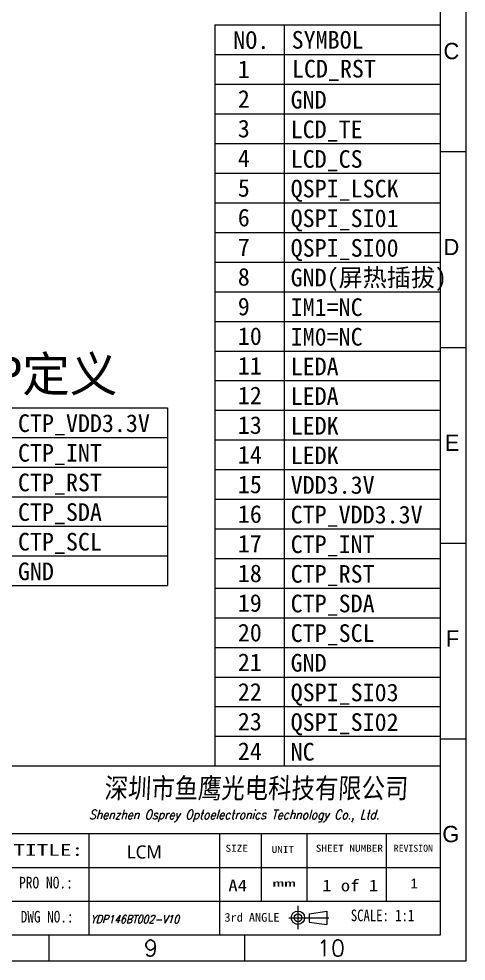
# Model space of a CAD drawing. Header units: millimetres. Extents: x 1087 to 1896, y -176 to 308.
# Drawn here: x 1757.7 to 1804.7, y 158.4 to 257.4 of the extents above; entities that cross this region are included whole.
import ezdxf
from ezdxf.enums import TextEntityAlignment as Align

# ---------------------------------------------------------------- set-up
doc = ezdxf.new("R2010")
doc.units = ezdxf.units.MM
doc.layers.add('图框', color=255, linetype='Continuous', lineweight=5)
doc.styles.get("Standard").update_dxf_attribs({"font": 'txt', "bigfont": 'gbcbig.shx'})
doc.styles.add('TEXTSTYLE_0', font='txt', dxfattribs={"width": 0.8})
doc.styles.add('ZI2.5', font='', dxfattribs={"height": 2.5})
doc.styles.add('样式 3', font='italict.shx', dxfattribs={"width": 0.85, "oblique": 3})
doc.styles.add('汉字', font='')
doc.styles.get('ZI2.5').set_extended_font_data('SimSun')
doc.styles.get('汉字').set_extended_font_data('SimSun')

msp = doc.modelspace()

# ---------------------------------------------------------------- linework, layer by layer
at = {"layer": '图框', "color": 7, "linetype": 'ByBlock', "lineweight": 13, "ltscale": 0.55}
for p, q in [((1804.679711586409, 158.4167249742572), (1804.679711586409, 307.8751412510146)), ((1801.937346233466, 305.1327758980624), (1801.937346233464, 161.1590903274486)), ((1801.937346233464, 161.1590903272104), (1596.290226233465, 161.1590903272104)), ((1760.807922233465, 161.1590903272097), (1760.807922233465, 158.4167249742573)), ((1781.372634233466, 161.1590903272097), (1781.372634233466, 158.4167249742573)), ((1804.67971158642, 158.4167249742572), (1593.547860880512, 158.416724974258))]:
    msp.add_line(p, q, dxfattribs=at)
at = {"layer": '图框', "color": 3, "lineweight": 5}
for p, q in [((1778.279983618498, 256.7631824739096), (1778.279983618496, 178.9254224739099)), ((1778.279983618498, 256.7631824739096), (1801.937346233466, 256.7631824739094)), ((1785.544841218499, 256.7631824739096), (1785.544841218499, 178.9254224739099)), ((1801.937346233466, 256.7631824739094), (1801.937346233464, 178.9254224739095)), ((1778.279983618498, 253.6496720739091), (1801.937346233466, 253.6496720739091)), ((1778.279983618498, 250.5361616739091), (1801.937346233466, 250.5361616739092)), ((1778.279983618498, 247.4226512739091), (1801.937346233466, 247.4226512739091)), ((1778.279983618498, 244.3091408739093), (1801.937346233466, 244.3091408739093)), ((1778.279983618498, 241.1956304739093), (1801.937346233466, 241.1956304739093)), ((1778.279983618498, 238.0821200739094), (1801.937346233466, 238.0821200739094)), ((1778.279983618498, 234.9686096739094), (1801.937346233466, 234.9686096739094)), ((1778.279983618498, 231.8550992739093), (1801.937346233466, 231.8550992739093)), ((1778.279983618498, 228.7415888739094), (1801.937346233465, 228.7415888739094)), ((1778.279983618498, 225.6280784739093), (1801.937346233465, 225.6280784739093)), ((1778.279983618498, 222.5145680739092), (1801.937346233465, 222.5145680739092)), ((1778.279983618498, 219.4010576739095), (1801.937346233465, 219.4010576739095)), ((1749.618113981059, 216.5503873804014), (1773.275476596025, 216.5503873804014)), ((1773.275476596025, 216.5503873804014), (1773.275476596025, 197.8693249804021)), ((1778.279983618498, 216.2875472739092), (1801.937346233465, 216.2875472739092)), ((1749.618113981059, 213.4368769804017), (1773.275476596025, 213.4368769804017)), ((1778.279983618498, 213.1740368739092), (1801.937346233465, 213.1740368739092)), ((1749.618113981059, 210.3233665804018), (1773.275476596025, 210.3233665804018)), ((1778.279983618498, 210.0605264739091), (1801.937346233465, 210.0605264739095)), ((1749.618113981059, 207.2098561804019), (1773.275476596025, 207.2098561804019)), ((1778.279983618498, 206.9470160739091), (1801.937346233465, 206.9470160739091)), ((1749.618113981059, 204.0963457804019), (1773.275476596025, 204.0963457804019)), ((1778.279983618498, 203.8335056739093), (1801.937346233465, 203.8335056739093)), ((1749.618113981059, 200.982835380402), (1773.275476596025, 200.9828353804019)), ((1778.279983618498, 200.7199952739094), (1801.937346233465, 200.7199952739094)), ((1749.618113981059, 197.8693249804022), (1773.275476596025, 197.8693249804022)), ((1778.279983618498, 197.6064848739096), (1801.937346233465, 197.6064848739096)), ((1778.279983618498, 194.4929744739096), (1801.937346233465, 194.4929744739096)), ((1778.279983618498, 191.3794640739097), (1801.937346233465, 191.3794640739096)), ((1778.279983618498, 188.2659536739098), (1801.937346233465, 188.2659536739098)), ((1778.279983618497, 185.1524432739097), (1801.937346233465, 185.1524432739091)), ((1778.279983618497, 182.0389328739095), (1801.937346233464, 182.0389328739095)), ((1778.279983618496, 178.9254224739099), (1801.937346233464, 178.9254224739094))]:
    msp.add_line(p, q, dxfattribs=at)
at = {"layer": '图框', "color": 7, "linetype": 'ByBlock', "lineweight": 5, "ltscale": 0.55}
for p, q in [((1804.679711586421, 243.4295554566236), (1801.937346233468, 243.4295554566236)), ((1804.679711586421, 222.8618153094776), (1801.937346233468, 222.8618153094776)), ((1804.679711586421, 202.2940751623316), (1801.937346233468, 202.2940751623316)), ((1804.679711586421, 181.7263350151854), (1801.937346233468, 181.7263350151855))]:
    msp.add_line(p, q, dxfattribs=at)
at = {"layer": '图框', "color": 0, "lineweight": 5}
msp.add_line((1756.602565259348, 178.9254224739094), (1801.937346233464, 178.9254224739094), dxfattribs=at)
at = {"layer": '图框', "linetype": 'Continuous', "lineweight": 13}
for p, q in [((1756.602562517636, 171.8188887024419), (1801.937343839972, 171.8188887024419)), ((1765.047395574, 161.1590903274486), (1765.047395574, 171.8188887024419)), ((1778.779628832354, 161.1590903386597), (1778.779628832354, 171.8188887024419)), ((1783.182752479907, 164.7123567567407), (1783.182752479907, 171.8188887024419)), ((1787.957457372802, 164.7123567567407), (1787.957457372802, 171.8188887024419)), ((1796.308818533541, 164.7123567567407), (1796.308818533541, 171.8188887024419)), ((1756.602565259348, 168.2656231860327), (1801.937346233466, 168.2656231860327)), ((1756.602565259348, 164.7123567567407), (1801.937346233466, 164.7123567567407))]:
    msp.add_line(p, q, dxfattribs=at)
at = {"layer": '图框', "linetype": 'Continuous'}
msp.add_line((1786.998773894015, 164.2277641481208), (1786.998773894015, 161.7772403915746), dxfattribs=at)
at = {"layer": '图框', "color": 7, "linetype": 'Continuous'}
for p, q in [((1788.169713786891, 163.3827561674481), (1790.052875129705, 163.6851685653386)), ((1788.169713786891, 163.3827561674481), (1788.169713786891, 162.5136044014519)), ((1790.052875129705, 163.6851685653386), (1790.052875129705, 162.2836209090647)), ((1786.057193222638, 162.9723234571414), (1790.233948005821, 162.9723234571414)), ((1788.169713786891, 162.5136044014519), (1790.052875129705, 162.2836209090647))]:
    msp.add_line(p, q, dxfattribs=at)
for centre, radius in [((1786.998773894015, 162.9843947371711), 0.7007738281063308), ((1786.998773894015, 162.9723234571414), 0.4104327103066826)]:
    msp.add_circle(centre, radius, dxfattribs=at)

# ---------------------------------------------------------------- texts
at = {"layer": '图框', "color": 3, "linetype": 'ByBlock', "style": 'ZI2.5'}
for s, p in [('NO.', (1780.207907988055, 254.2540041234429)), ('SYMBOL', (1786.337983291783, 254.2776350772429))]:
    msp.add_text(s, height=1.853279999999998, dxfattribs=at).set_placement(p)
at = {"layer": '图框', "color": 3, "lineweight": 5, "style": 'ZI2.5'}
for s, p in [('1', (1780.681076771158, 251.1819230369641)), ('LCD_RST', (1786.369090558115, 251.2425395536689)), ('2', (1780.681076771158, 248.0673830369641)), ('GND', (1786.234361017034, 247.9892785304632)), ('3', (1780.681076771158, 244.952843036964)), ('LCD_TE', (1786.234361017033, 244.8726793304638)), ('4', (1780.681076771158, 241.8383030369642)), ('LCD_CS', (1786.234361017033, 241.7622577304632)), ('5', (1780.681076771158, 238.7237630369642)), ('QSPI_LSCK', (1786.234361017033, 238.6487473304632)), ('6', (1780.681076771158, 235.6092230369639)), ('QSPI_SI01', (1786.234361017033, 235.5352369304633)), ('7', (1780.681076771158, 232.4946830369641)), ('QSPI_SI00', (1786.234361017033, 232.4217265304642)), ('8', (1780.681076771158, 229.3801430369642)), ('GND(屏热插拔)', (1786.234361017034, 229.3082161304637)), ('9', (1780.681076771158, 226.265603036964)), ('IM1=NC', (1786.234361017034, 226.1947057304632)), ('10', (1780.681076771158, 223.1510630369642)), ('IM0=NC', (1786.234361017034, 223.0811953304631)), ('11', (1780.681076771158, 220.0365230369642)), ('LEDA', (1786.234361017033, 219.9676849304631)), ('12', (1780.681076771158, 216.9219830369643)), ('LEDA', (1786.234361017033, 216.8541745304635)), ('13', (1780.681076771158, 213.8074430369639)), ('LEDK', (1786.234361017033, 213.7406641304631)), ('14', (1780.681076771158, 210.6929030369641)), ('LEDK', (1786.234361017033, 210.6271537304631)), ('15', (1780.681076771158, 207.5783630369642)), ('VDD3.3V', (1786.234361017032, 207.5136433304635)), ('16', (1780.681076771158, 204.463823036964)), ('17', (1780.681076771158, 201.3492830369642)), ('18', (1780.681076771158, 198.2347430369641)), ('19', (1780.681076771158, 195.120203036964)), ('20', (1780.681076771158, 192.0056630369641)), ('21', (1780.681076771158, 188.891123036964)), ('22', (1780.681076771158, 185.776583036964)), ('QSPI_SI03', (1786.234361017032, 185.7190705304643)), ('23', (1780.681076771158, 182.6620430369643)), ('QSPI_SI02', (1786.234361017032, 182.6055601304629)), ('24', (1780.681076771158, 179.547503036964)), ('NC', (1786.234361017032, 179.4889609304634))]:
    msp.add_text(s, height=1.853279999999998, dxfattribs=at).set_placement(p)
at = {"layer": '图框', "color": 1, "lineweight": 5, "style": 'ZI2.5'}
for s, p in [('CTP_VDD3.3V', (1757.572491379592, 214.0065930369555)), ('CTP_INT', (1757.572491379592, 210.8930826369557)), ('CTP_RST', (1757.572491379593, 207.7795722369559)), ('CTP_SDA', (1757.572491379593, 204.666061836956)), ('CTP_VDD3.3V', (1786.234361017032, 204.4032217304631)), ('CTP_SCL', (1757.572491379593, 201.552551436956)), ('CTP_INT', (1786.234361017032, 201.2897113304634)), ('GND', (1757.572491379593, 198.439041036956)), ('CTP_RST', (1786.234361017033, 198.1762009304635)), ('CTP_SDA', (1786.234361017033, 195.0626905304636)), ('CTP_SCL', (1786.234361017033, 191.9491801304636)), ('GND', (1786.234361017033, 188.8356697304636))]:
    msp.add_text(s, height=1.853279999999998, dxfattribs=at).set_placement(p)
at = {"layer": '图框', "linetype": 'Continuous', "lineweight": 13, "style": 'TEXTSTYLE_0'}
for s, height, width, p, p2 in [('TITLE:', 1.225264285962813, 1.28160050507767, (1757.097563705912, 169.4851277054124), (1764.425627235382, 169.4851277054124)), ('SIZE', 0.7351585715776877, 0.9599999999998664, (1779.386087337479, 169.9083472402826), (1781.738594766527, 169.9083472402826)), ('UNIT', 0.7351585715776877, 0.9599999999998663, (1784.237288578393, 169.7867014862928), (1786.589796007441, 169.7867014862928)), ('SHEET NUMBER', 0.7351585715776877, 0.8228571428571347, (1788.879442965109, 169.9083472402829), (1795.936965252255, 169.9083472402829)), ('REVISION', 0.7351585715776877, 0.7636363636364261, (1797.070881811204, 169.9083472402829), (1801.187769812039, 169.9083472402829)), ('PRO NO.:', 1.225264285962813, 0.7285981105410387, (1757.689078108136, 166.0525413276996), (1763.343004651353, 166.0525413276996)), ('A4', 1.225264285962813, 0.9600000000001635, (1779.685180913002, 165.7516116132613), (1781.645603770543, 165.7516116132613)), ('mm', 0.7351585715776877, 2.000000000000341, (1784.318887933728, 166.2380846838458), (1786.769416505654, 166.2380846838458)), ('1', 1.225264285962813, 2.400000000000409, (1789.542714264221, 165.7516116132613), (1790.522925692992, 165.7516116132613)), (' of ', 1.225264285962813, 0.8000000000001365, (1790.522925692992, 165.7516116132613), (1794.443771408073, 165.7516116132613)), ('1', 1.225264285962813, 2.400000000000409, (1794.443771408073, 165.7516116132613), (1795.423982836844, 165.7516116132613)), ('DWG NO.:', 1.225264285962813, 0.6793004115778641, (1757.863320735109, 162.4748421911073), (1763.41213762675, 162.4748421911073)), ('   3rd ANGLE', 0.9189482144721101, 0.7200000000000373, (1777.34763836149, 162.5585560035168), (1785.066803363057, 162.5585560035168))]:
    msp.add_text(s, height=height, dxfattribs=dict(at, width=width)).set_placement(p, p2, align=Align.FIT)
at = {"layer": '图框', "color": 7, "linetype": 'ByBlock', "lineweight": 5, "ltscale": 0.55, "char_height": 1.713978345595505, "width": 2.917602499006496, "attachment_point": 9}
for s, insert in [('{\\f\uffd0ￂﾼﾚￃ\ufff7\ufff3w|b0|i0|c134|p54;C}', (1803.956447270931, 253.1490374387889)), ('{\\f\uffd0ￂﾼﾚￃ\ufff7\ufff3w|b0|i0|c134|p54;D}', (1803.956447270931, 232.584325438789)), ('{\\f\uffd0ￂﾼﾚￃ\ufff7\ufff3w|b0|i0|c134|p54;E}', (1803.95644727093, 212.019613438789)), ('{\\f\uffd0ￂﾼﾚￃ\ufff7\ufff3w|b0|i0|c134|p54;F}', (1803.95644727093, 191.4549014387889))]:
    msp.add_mtext(s, dxfattribs=dict(at, insert=insert))
at = {"layer": '图框', "color": 1, "lineweight": 5, "insert": (1750.531646979341, 221.9275736162078), "char_height": 3.669598059112141, "width": 29.57406042340897, "attachment_point": 1}
msp.add_mtext('{\\fSimSun|b0|i0|c134|p2; TP定义}', dxfattribs=at)
at = {"layer": '图框', "attachment_point": 1, "style": '样式 3'}
for s, insert, char_height, width in [('{\\fSTXinwei|b0|i0|c134|p2;\\C6;深圳市鱼鹰光电科技有限公司}', (1766.640344332542, 177.6463453113891), 2.1168, 35.56592839983551), ('\\pxqj;{\\H0.83333x;Shenzhen Osprey Optoelectronics Technology Co., Ltd.}', (1765.051610924046, 174.2976897645671), 1.16424, 36.77451812320742)]:
    msp.add_mtext(s, dxfattribs=dict(at, insert=insert, char_height=char_height, width=width))
at = {"layer": '图框', "color": 7, "linetype": 'ByBlock', "lineweight": 13, "ltscale": 0.55, "char_height": 1.713978345595505, "width": 2.917602499006496}
for s, insert, attachment_point in [('{\\f\uffd0ￂﾼﾚￃ\ufff7\ufff3w|b0|i0|c134|p54;G}', (1803.95644727093, 170.890189438789), 9), ('9', (1770.808147896104, 158.9331858938198), 7), ('10', (1791.937120570826, 158.9331858938198), 9)]:
    msp.add_mtext(s, dxfattribs=dict(at, insert=insert, attachment_point=attachment_point))
at = {"layer": '图框', "lineweight": 13, "attachment_point": 1}
for s, insert, char_height, width, style in [('{\\fMicrosoft YaHei|b0|i0|c134|p34;\\C3;LCM}', (1769.006386382328, 170.5738246270822), 1.372296048258322, 4.018598245871786, '汉字'), ('{\\C3;}', (1765.495759679489, 167.0532439204895), 1.3, 8.839609340018413, '样式 3'), ('SCALE: 1:1', (1792.557287881533, 163.8373159452152), 1.225264328802075, 16.73284129020464, 'TEXTSTYLE_0'), ('YDP146BT002-V10', (1765.19412464809, 163.2469600005019), 0.85, 11.1608308857893, '样式 3')]:
    msp.add_mtext(s, dxfattribs=dict(at, insert=insert, char_height=char_height, width=width, style=style))
at = {"layer": '图框', "lineweight": 13, "insert": (1798.804112447274, 167.0914097890177), "char_height": 1.028905917379744, "width": 1.28621495663989, "attachment_point": 1}
msp.add_mtext('{\\f@Arial Unicode MS|b0|i0|c0|p34;1}', dxfattribs=at)

doc.saveas('drawing.dxf')
